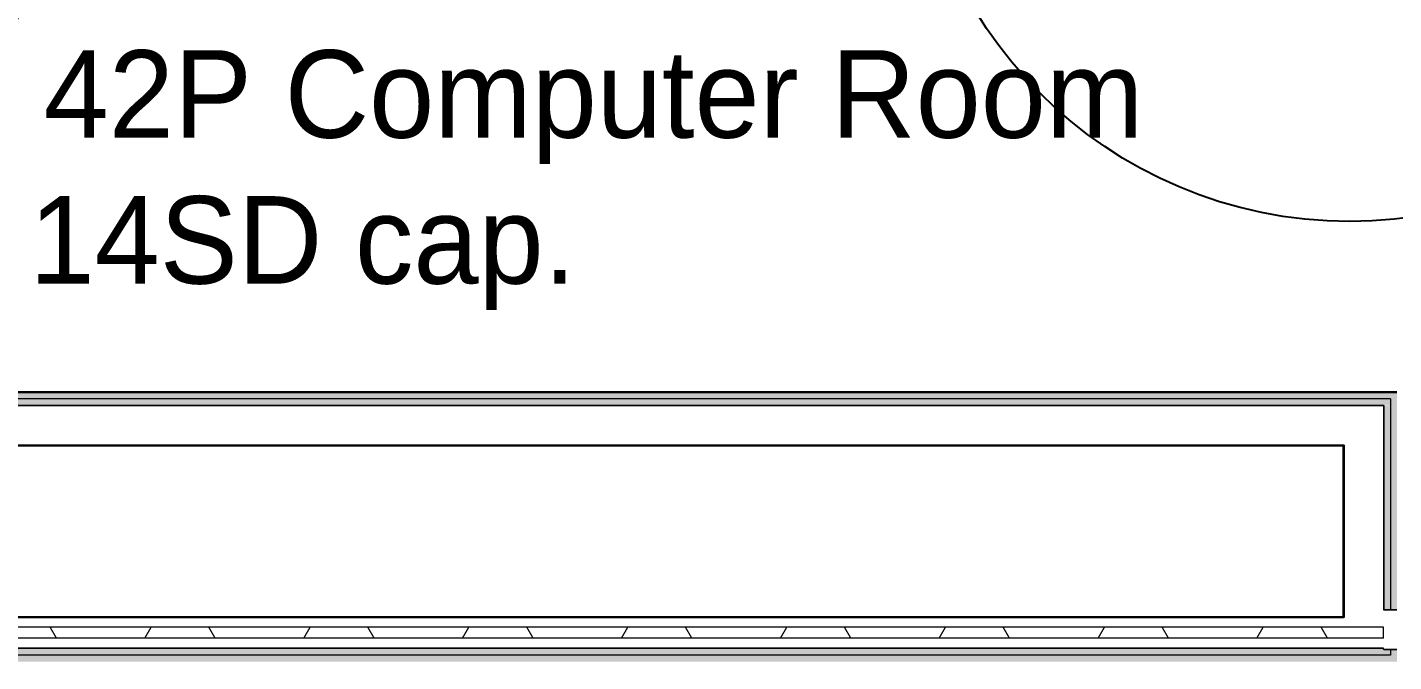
# Model space of a CAD drawing. Header units: millimetres. Extents: x 155920 to 295199, y -4084 to 97293.
# Drawn here: x 167124 to 170246, y 15111 to 16560 of the extents above; entities that cross this region are included whole.
import ezdxf

# ---------------------------------------------------------------- set-up
doc = ezdxf.new("R2010")
doc.units = ezdxf.units.MM
doc.header["$MEASUREMENT"] = 0
for name, color, linetype, lineweight in [('A-AREA-IDEN', 7, 'CONTINUOUS', 9), ('A-WALL', 7, 'CONTINUOUS', 9), ('A-WALL-PATT', 7, 'CONTINUOUS', 25), ('I-WALL', 7, 'CONTINUOUS', 9)]:
    doc.layers.add(name, color=color, linetype=linetype, lineweight=lineweight)
doc.layers.add('Social Distancing', color=7, linetype='CONTINUOUS')
doc.styles.add('Century Gothic', font='GOTHIC.TTF', dxfattribs={"height": 200})

msp = doc.modelspace()

# ---------------------------------------------------------------- hatches: boundary and pattern name
at = {"layer": 'A-WALL-PATT', "lineweight": 5}
for points in [[(170238.1, 15711.1), (170253.1, 15711.1), (170253.1, 15726.1), (165708.1, 15726.1), (165708.1, 15711.1), (169898.4, 15711.1)], [(170223.1, 15696.1), (170238.1, 15696.1), (170238.1, 15711.1), (165723.1, 15711.1), (165723.1, 15696.1), (169898.4, 15696.1)], [(170223.1, 15230), (170238.1, 15230), (170238.1, 15696.1), (170223.1, 15695.1), (170223.1, 15378.9)], [(170222.1, 15125.5), (170238.1, 15125.5), (170238.1, 15138), (170222.1, 15139), (170222.1, 15140.5), (165739.1, 15140.5), (165738.1, 15138), (165723.1, 15138), (165723.1, 15125.5), (170197.4, 15125.5)]]:
    msp.add_hatch(color=256, dxfattribs=at).paths.add_polyline_path(points, flags=0)
at = {"layer": 'A-WALL-PATT', "lineweight": 9}
h = msp.add_hatch(color=256, dxfattribs=at)
h.paths.add_polyline_path([(170253.1, 15125.5), (170253.1, 15138), (170238.1, 15138), (170238.1, 15125.5)], flags=0)
h.paths.add_polyline_path([(170253.1, 15230), (170253.1, 15711.1), (170238.1, 15711.1), (170238.1, 15230)], flags=0)
msp.add_hatch(color=256, dxfattribs=at).paths.add_polyline_path([(166310.3, 15110.5), (170253.1, 15110.5), (170253.1, 15125.5), (165708.1, 15125.5), (165708.1, 15110.5), (166011.3, 15110.5)], flags=0)

# ---------------------------------------------------------------- linework, layer by layer
at = {"layer": 'A-WALL'}
for p, q in [((170238.1, 15711.1), (165723.1, 15711.1)), ((170238.1, 15711.1), (170238.1, 15696.1)), ((170223.1, 15696.1), (165738.1, 15696.1)), ((170222.1, 15695.1), (165739.1, 15695.1)), ((170222.1, 15695.1), (170222.1, 15605.1)), ((170223.1, 15696.1), (170223.1, 15695.1)), ((170223.1, 15695.1), (170223.1, 15604.1)), ((170238.1, 15696.1), (170238.1, 15604.1)), ((170132.1, 15605.1), (165829.1, 15605.1)), ((170132.1, 15605.1), (170132.1, 15604.1)), ((170132.1, 15604.1), (170132.1, 15212.5)), ((170222.1, 15605.1), (170222.1, 15604.1)), ((170222.1, 15604.1), (170222.1, 15229)), ((170223.1, 15604.1), (170223.1, 15230)), ((170238.1, 15604.1), (170238.1, 15230)), ((170131.1, 15211.5), (165830.1, 15211.5)), ((170131.1, 15212.5), (170131.1, 15211.5)), ((170132.1, 15211.5), (170131.1, 15211.5)), ((170132.1, 15211.5), (170131.1, 15211.5)), ((170132.1, 15212.5), (170132.1, 15211.5)), ((170222.1, 15229), (170223.1, 15229)), ((170223.1, 15230), (170238.1, 15230)), ((170223.1, 15229), (170253.1, 15229)), ((170238.1, 15230), (170253.1, 15230)), ((170222.1, 15189), (165739.1, 15189)), ((170222.1, 15164), (170222.1, 15189)), ((170222.1, 15164), (165739.1, 15164)), ((170222.1, 15141.5), (165739.1, 15141.5)), ((170222.1, 15140.5), (165739.1, 15140.5)), ((170222.1, 15140.5), (170222.1, 15141.5)), ((170222.1, 15139), (170222.1, 15140.5)), ((170222.1, 15139), (170223.1, 15139)), ((170223.1, 15139), (170253.1, 15139)), ((170223.1, 15138), (170223.1, 15139)), ((170223.1, 15138), (170238.1, 15138)), ((170238.1, 15138), (170238.1, 15125.5)), ((170238.1, 15138), (170253.1, 15138)), ((170222.1, 15125.5), (165739.1, 15125.5)), ((170223.1, 15125.5), (170222.1, 15125.5)), ((170238.1, 15125.5), (170223.1, 15125.5))]:
    msp.add_line(p, q, dxfattribs=at)
at = {"layer": 'A-WALL-PATT', "linetype": 'Continuous', "lineweight": 9}
for p, q in [((167190.8, 15164), (167176.4, 15189)), ((167393, 15164), (167407.4, 15189)), ((167553.7, 15164), (167539.3, 15189)), ((167755.9, 15164), (167770.3, 15189)), ((167916.7, 15164), (167902.2, 15189)), ((168118.8, 15164), (168133.2, 15189)), ((168279.6, 15164), (168265.1, 15189)), ((168481.7, 15164), (168496.1, 15189)), ((168642.5, 15164), (168628, 15189)), ((168844.6, 15164), (168859, 15189)), ((169005.4, 15164), (168990.9, 15189)), ((169207.5, 15164), (169221.9, 15189)), ((169368.3, 15164), (169353.8, 15189)), ((169570.4, 15164), (169584.9, 15189)), ((169731.2, 15164), (169716.7, 15189)), ((169933.3, 15164), (169947.8, 15189)), ((170094.1, 15164), (170079.6, 15189))]:
    msp.add_line(p, q, dxfattribs=at)
at = {"layer": 'I-WALL', "lineweight": 30}
for p, q in [((170253.1, 15726.1), (165708.1, 15726.1)), ((165830.1, 15604.1), (170131.1, 15604.1)), ((170131.1, 15604.1), (170131.1, 15212.5)), ((170131.1, 15212.5), (165830.1, 15212.5))]:
    msp.add_line(p, q, dxfattribs=at)
at = {"layer": 'Social Distancing'}
for centre in [(170144.8, 17116.5), (170144.8, 17116.5), (166165.5, 16932.3), (166165.5, 16932.3)]:
    msp.add_circle(centre, 1000, dxfattribs=at)

# ---------------------------------------------------------------- texts
at = {"layer": 'A-AREA-IDEN', "style": 'Century Gothic'}
for s, p in [('42P Computer Room', (167161.8, 16307.6)), ('14SD cap.', (167129.3, 15974.2))]:
    msp.add_text(s, height=200, dxfattribs=at).set_placement(p)

doc.saveas('drawing.dxf')
